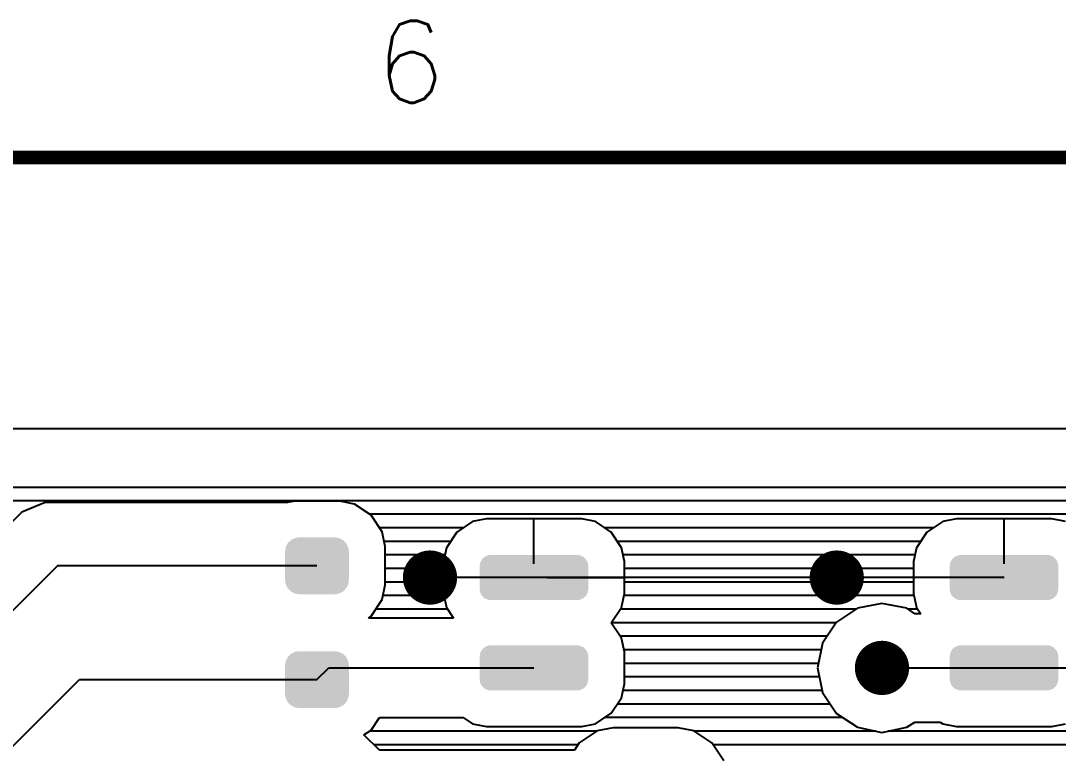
# Model space of a CAD drawing. Extents: x 295 to 953, y 10 to 290.
# Drawn here: x 745.88 to 783.78, y 263.19 to 290 of the extents above; entities that cross this region are included whole.
import ezdxf
from ezdxf.enums import TextEntityAlignment as Align

# ---------------------------------------------------------------- set-up
doc = ezdxf.new("R2010")
doc.units = 0
doc.header["$LTSCALE"] = 5
doc.header["$MEASUREMENT"] = 0
doc.layers.get('0').update_dxf_attribs({"linetype": 'CONTINUOUS', "lineweight": 25})
for name, color, linetype in [('DV-DPO-A6_BOT', 7, 'CONTINUOUS'), ('문자', 4, 'CONTINUOUS'), ('테두리', 3, 'CONTINUOUS')]:
    doc.layers.add(name, color=color, linetype=linetype)
doc.styles.get("Standard").update_dxf_attribs({"font": 'simplex.shx'})

# ---------------------------------------------------------------- blocks, each defined once
blk = doc.blocks.new('C')
at = {"layer": '테두리', "const_width": 0.5}
blk.add_lwpolyline([(15, 285), (15, 15), (405, 15), (405, 285), (15, 285)], dxfattribs=at)
at = {"layer": '문자'}
blk.add_text('6', height=3, dxfattribs=at).set_placement((283.125, 288.5), align=Align.MIDDLE)

msp = doc.modelspace()

# ---------------------------------------------------------------- linework, layer by layer
at = {"const_width": 0.991}
for points in [[(761.322, 269.648, -1), (760.331, 269.648, -1)], [(776.181, 269.648, -1), (775.19, 269.648, -1)], [(777.832, 266.346, -1), (776.841, 266.346, -1)]]:
    msp.add_lwpolyline(points, format="xyb", close=True, dxfattribs=at)
for points in [[(757.759, 270.909), (757.658, 271.013), (755.636, 270.909), (755.743, 271.013)], [(757.658, 271.013), (757.639, 271.024), (755.743, 271.013), (755.754, 271.024)], [(757.639, 271.024), (757.512, 271.09), (755.754, 271.024), (755.891, 271.09)], [(757.512, 271.09), (757.481, 271.096), (755.891, 271.09), (755.902, 271.096)], [(757.481, 271.096), (757.349, 271.118), (755.902, 271.096), (756.048, 271.118)], [(757.868, 269.556), (757.868, 270.599), (755.53, 269.556), (755.53, 270.599)], [(757.864, 270.599), (757.843, 270.746), (755.533, 270.599), (755.557, 270.746)], [(757.843, 270.746), (757.835, 270.762), (755.557, 270.746), (755.559, 270.762)], [(757.835, 270.762), (757.772, 270.894), (755.559, 270.762), (755.628, 270.894)], [(757.772, 270.894), (757.759, 270.909), (755.628, 270.894), (755.636, 270.909)], [(766.594, 270.172), (766.576, 270.209), (762.659, 270.172), (762.665, 270.209)], [(766.576, 270.209), (766.531, 270.305), (762.665, 270.209), (762.723, 270.305)], [(766.531, 270.305), (766.499, 270.335), (762.723, 270.305), (762.741, 270.335)], [(766.499, 270.335), (766.425, 270.407), (762.741, 270.335), (762.83, 270.407)], [(766.425, 270.407), (766.379, 270.427), (762.83, 270.407), (762.855, 270.427)], [(766.379, 270.427), (766.29, 270.466), (762.855, 270.427), (762.974, 270.466)], [(766.29, 270.466), (766.155, 270.473), (762.974, 270.466), (762.995, 270.473)], [(766.155, 270.473), (766.143, 270.474), (762.995, 270.473), (763.104, 270.474)], [(783.764, 270.172), (783.747, 270.209), (779.829, 270.172), (779.836, 270.209)], [(783.747, 270.209), (783.701, 270.305), (779.836, 270.209), (779.893, 270.305)], [(783.701, 270.305), (783.67, 270.335), (779.893, 270.305), (779.911, 270.335)], [(783.67, 270.335), (783.595, 270.407), (779.911, 270.335), (780.001, 270.407)], [(783.595, 270.407), (783.549, 270.427), (780.001, 270.407), (780.026, 270.427)], [(783.549, 270.427), (783.461, 270.466), (780.026, 270.427), (780.144, 270.466)], [(783.461, 270.466), (783.325, 270.473), (780.144, 270.466), (780.166, 270.473)], [(783.325, 270.473), (783.314, 270.474), (780.166, 270.473), (780.274, 270.474)], [(766.608, 270.064), (766.594, 270.172), (762.639, 270.064), (762.659, 270.172)], [(766.605, 270.013), (766.608, 270.064), (762.642, 270.013), (762.639, 270.064)], [(766.605, 270.012), (766.605, 270.013), (762.642, 270.012), (762.642, 270.013)], [(766.605, 269.284), (766.605, 270.012), (762.642, 269.284), (762.642, 270.012)], [(783.779, 270.064), (783.764, 270.172), (779.81, 270.064), (779.829, 270.172)], [(783.775, 270.013), (783.779, 270.064), (779.813, 270.013), (779.81, 270.064)], [(783.775, 270.012), (783.775, 270.013), (779.813, 270.012), (779.813, 270.013)], [(783.775, 269.284), (783.775, 270.012), (779.813, 269.284), (779.813, 270.012)], [(757.841, 269.41), (757.864, 269.556), (755.554, 269.41), (755.533, 269.556)], [(757.838, 269.393), (757.841, 269.41), (755.562, 269.393), (755.554, 269.41)], [(757.769, 269.261), (757.838, 269.393), (755.625, 269.261), (755.562, 269.393)], [(757.762, 269.247), (757.769, 269.261), (755.639, 269.247), (755.625, 269.261)], [(757.654, 269.142), (757.762, 269.247), (755.74, 269.142), (755.639, 269.247)], [(757.644, 269.132), (757.654, 269.142), (755.759, 269.132), (755.74, 269.142)], [(757.506, 269.065), (757.644, 269.132), (755.886, 269.065), (755.759, 269.132)], [(766.608, 269.232), (766.605, 269.283), (762.639, 269.232), (762.642, 269.283)], [(766.589, 269.124), (766.608, 269.232), (762.653, 269.124), (762.639, 269.232)], [(766.605, 269.283), (766.605, 269.284), (762.642, 269.283), (762.642, 269.284)], [(766.582, 269.088), (766.589, 269.124), (762.671, 269.088), (762.653, 269.124)], [(766.525, 268.992), (766.582, 269.088), (762.717, 268.992), (762.671, 269.088)], [(783.779, 269.232), (783.775, 269.283), (779.81, 269.232), (779.813, 269.283)], [(783.759, 269.124), (783.779, 269.232), (779.824, 269.124), (779.81, 269.232)], [(783.775, 269.283), (783.775, 269.284), (779.813, 269.283), (779.813, 269.284)], [(783.752, 269.088), (783.759, 269.124), (779.841, 269.088), (779.824, 269.124)], [(783.695, 268.992), (783.752, 269.088), (779.887, 268.992), (779.841, 269.088)], [(757.495, 269.059), (757.506, 269.065), (755.917, 269.059), (755.886, 269.065)], [(757.349, 269.037), (757.495, 269.059), (756.048, 269.037), (755.917, 269.059)], [(766.507, 268.961), (766.525, 268.992), (762.748, 268.961), (762.717, 268.992)], [(766.417, 268.889), (766.507, 268.961), (762.822, 268.889), (762.748, 268.961)], [(766.392, 268.869), (766.417, 268.889), (762.868, 268.869), (762.822, 268.889)], [(766.274, 268.831), (766.392, 268.869), (762.957, 268.831), (762.868, 268.869)], [(766.252, 268.823), (766.274, 268.831), (763.092, 268.823), (762.957, 268.831)], [(766.143, 268.823), (766.252, 268.823), (763.104, 268.823), (763.092, 268.823)], [(783.677, 268.961), (783.695, 268.992), (779.918, 268.961), (779.887, 268.992)], [(783.587, 268.889), (783.677, 268.961), (779.993, 268.889), (779.918, 268.961)], [(783.562, 268.869), (783.587, 268.889), (780.039, 268.869), (779.993, 268.889)], [(783.444, 268.831), (783.562, 268.869), (780.128, 268.831), (780.039, 268.869)], [(783.422, 268.823), (783.444, 268.831), (780.263, 268.823), (780.128, 268.831)], [(783.314, 268.823), (783.422, 268.823), (780.274, 268.823), (780.263, 268.823)], [(757.759, 266.748), (757.658, 266.853), (755.636, 266.748), (755.743, 266.853)], [(757.658, 266.853), (757.639, 266.863), (755.743, 266.853), (755.754, 266.863)], [(757.639, 266.863), (757.512, 266.93), (755.754, 266.863), (755.891, 266.93)], [(757.512, 266.93), (757.481, 266.935), (755.891, 266.93), (755.902, 266.935)], [(757.481, 266.935), (757.349, 266.957), (755.902, 266.935), (756.048, 266.957)], [(766.608, 266.762), (766.594, 266.87), (762.639, 266.762), (762.659, 266.87)], [(766.594, 266.87), (766.576, 266.907), (762.659, 266.87), (762.665, 266.907)], [(766.576, 266.907), (766.531, 267.003), (762.665, 266.907), (762.723, 267.003)], [(766.531, 267.003), (766.499, 267.033), (762.723, 267.003), (762.741, 267.033)], [(766.499, 267.033), (766.425, 267.105), (762.741, 267.033), (762.83, 267.105)], [(766.425, 267.105), (766.379, 267.125), (762.83, 267.105), (762.855, 267.125)], [(766.379, 267.125), (766.29, 267.164), (762.855, 267.125), (762.974, 267.164)], [(766.29, 267.164), (766.155, 267.171), (762.974, 267.164), (762.995, 267.171)], [(766.155, 267.171), (766.143, 267.172), (762.995, 267.171), (763.104, 267.172)], [(783.779, 266.762), (783.764, 266.87), (779.81, 266.762), (779.829, 266.87)], [(783.764, 266.87), (783.747, 266.907), (779.829, 266.87), (779.836, 266.907)], [(783.747, 266.907), (783.701, 267.003), (779.836, 266.907), (779.893, 267.003)], [(783.701, 267.003), (783.67, 267.033), (779.893, 267.003), (779.911, 267.033)], [(783.67, 267.033), (783.595, 267.105), (779.911, 267.033), (780.001, 267.105)], [(783.595, 267.105), (783.549, 267.125), (780.001, 267.105), (780.026, 267.125)], [(783.549, 267.125), (783.461, 267.164), (780.026, 267.125), (780.144, 267.164)], [(783.461, 267.164), (783.325, 267.171), (780.144, 267.164), (780.166, 267.171)], [(783.325, 267.171), (783.314, 267.172), (780.166, 267.171), (780.274, 267.172)], [(757.868, 265.395), (757.868, 266.439), (755.53, 265.395), (755.53, 266.439)], [(757.864, 266.439), (757.843, 266.585), (755.533, 266.439), (755.557, 266.585)], [(757.843, 266.585), (757.835, 266.602), (755.557, 266.585), (755.559, 266.602)], [(757.835, 266.602), (757.772, 266.734), (755.559, 266.602), (755.628, 266.734)], [(757.772, 266.734), (757.759, 266.748), (755.628, 266.734), (755.636, 266.748)], [(766.605, 266.711), (766.608, 266.762), (762.642, 266.711), (762.639, 266.762)], [(766.605, 266.71), (766.605, 266.711), (762.642, 266.71), (762.642, 266.711)], [(766.605, 265.982), (766.605, 266.71), (762.642, 265.982), (762.642, 266.71)], [(783.775, 266.711), (783.779, 266.762), (779.813, 266.711), (779.81, 266.762)], [(783.775, 266.71), (783.775, 266.711), (779.813, 266.71), (779.813, 266.711)], [(783.775, 265.982), (783.775, 266.71), (779.813, 265.982), (779.813, 266.71)], [(766.608, 265.93), (766.605, 265.981), (762.639, 265.93), (762.642, 265.981)], [(766.589, 265.822), (766.608, 265.93), (762.653, 265.822), (762.639, 265.93)], [(766.605, 265.981), (766.605, 265.982), (762.642, 265.981), (762.642, 265.982)], [(766.582, 265.786), (766.589, 265.822), (762.671, 265.786), (762.653, 265.822)], [(766.525, 265.69), (766.582, 265.786), (762.717, 265.69), (762.671, 265.786)], [(766.507, 265.659), (766.525, 265.69), (762.748, 265.659), (762.717, 265.69)], [(766.417, 265.587), (766.507, 265.659), (762.822, 265.587), (762.748, 265.659)], [(783.779, 265.93), (783.775, 265.981), (779.81, 265.93), (779.813, 265.981)], [(783.759, 265.822), (783.779, 265.93), (779.824, 265.822), (779.81, 265.93)], [(783.775, 265.981), (783.775, 265.982), (779.813, 265.981), (779.813, 265.982)], [(783.752, 265.786), (783.759, 265.822), (779.841, 265.786), (779.824, 265.822)], [(783.695, 265.69), (783.752, 265.786), (779.887, 265.69), (779.841, 265.786)], [(783.677, 265.659), (783.695, 265.69), (779.918, 265.659), (779.887, 265.69)], [(783.587, 265.587), (783.677, 265.659), (779.993, 265.587), (779.918, 265.659)], [(757.841, 265.249), (757.864, 265.395), (755.554, 265.249), (755.533, 265.395)], [(766.392, 265.567), (766.417, 265.587), (762.868, 265.567), (762.822, 265.587)], [(766.274, 265.529), (766.392, 265.567), (762.957, 265.529), (762.868, 265.567)], [(766.252, 265.521), (766.274, 265.529), (763.092, 265.521), (762.957, 265.529)], [(766.143, 265.521), (766.252, 265.521), (763.104, 265.521), (763.092, 265.521)], [(783.562, 265.567), (783.587, 265.587), (780.039, 265.567), (779.993, 265.587)], [(783.444, 265.529), (783.562, 265.567), (780.128, 265.529), (780.039, 265.567)], [(783.422, 265.521), (783.444, 265.529), (780.263, 265.521), (780.128, 265.529)], [(783.314, 265.521), (783.422, 265.521), (780.274, 265.521), (780.263, 265.521)], [(757.838, 265.232), (757.841, 265.249), (755.562, 265.232), (755.554, 265.249)], [(757.769, 265.1), (757.838, 265.232), (755.625, 265.1), (755.562, 265.232)], [(757.762, 265.086), (757.769, 265.1), (755.639, 265.086), (755.625, 265.1)], [(757.654, 264.981), (757.762, 265.086), (755.74, 264.981), (755.639, 265.086)], [(757.644, 264.971), (757.654, 264.981), (755.759, 264.971), (755.74, 264.981)], [(757.506, 264.904), (757.644, 264.971), (755.886, 264.904), (755.759, 264.971)], [(757.495, 264.899), (757.506, 264.904), (755.917, 264.899), (755.886, 264.904)], [(757.349, 264.877), (757.495, 264.899), (756.048, 264.877), (755.917, 264.899)]]:
    msp.add_solid(points)
at = {"layer": 'DV-DPO-A6_BOT'}
for p, q in [((529.277, 275.097), (843.878, 275.097)), ((648.558, 272.95), (792.757, 272.95)), ((791.535, 272.455), (547.352, 272.455)), ((746.766, 272.389), (745.914, 272.039)), ((755.622, 272.389), (746.766, 272.389)), ((755.873, 272.442), (755.622, 272.389)), ((757.531, 272.442), (755.873, 272.442)), ((758.072, 272.336), (757.531, 272.442)), ((758.68, 271.927), (758.072, 272.336)), ((745.914, 272.039), (740.532, 266.657)), ((785.321, 271.96), (758.627, 271.96)), ((759.083, 271.319), (758.68, 271.927)), ((762.887, 271.795), (762.385, 271.696)), ((766.367, 271.795), (762.887, 271.795)), ((764.624, 270.144), (764.624, 271.795)), ((766.869, 271.696), (766.367, 271.795)), ((780.057, 271.795), (779.555, 271.696)), ((783.537, 271.795), (780.057, 271.795)), ((781.794, 270.144), (781.794, 271.795)), ((784.039, 271.696), (783.537, 271.795)), ((762.041, 271.464), (758.984, 271.464)), ((762.385, 271.696), (761.81, 271.313)), ((767.444, 271.313), (766.869, 271.696)), ((779.212, 271.464), (767.212, 271.464)), ((779.555, 271.696), (778.981, 271.313)), ((759.195, 270.778), (759.083, 271.319)), ((761.579, 270.969), (759.156, 270.969)), ((761.81, 271.313), (761.427, 270.738)), ((767.827, 270.738), (767.444, 271.313)), ((778.75, 270.969), (767.675, 270.969)), ((778.981, 271.313), (778.598, 270.738)), ((759.195, 269.378), (759.195, 270.778)), ((761.427, 270.738), (761.322, 270.236)), ((767.926, 270.236), (767.827, 270.738)), ((778.598, 270.738), (778.492, 270.236)), ((761.374, 270.474), (759.195, 270.474)), ((761.322, 270.236), (761.322, 269.067)), ((778.545, 270.474), (767.879, 270.474)), ((767.926, 269.067), (767.926, 270.236)), ((778.492, 270.236), (778.492, 269.067)), ((747.222, 270.078), (741.84, 264.695)), ((756.699, 270.078), (747.222, 270.078)), ((761.322, 269.979), (759.195, 269.979)), ((778.492, 269.979), (767.926, 269.979)), ((761.322, 269.483), (759.195, 269.483)), ((764.624, 269.648), (760.826, 269.648)), ((764.128, 269.648), (761.322, 269.648)), ((775.685, 269.648), (764.624, 269.648)), ((765.119, 269.648), (767.926, 269.648)), ((778.492, 269.483), (767.926, 269.483)), ((781.794, 269.648), (775.685, 269.648)), ((781.299, 269.648), (778.492, 269.648)), ((759.083, 268.843), (759.195, 269.378)), ((758.68, 268.235), (759.083, 268.843)), ((761.341, 268.988), (759.116, 268.988)), ((761.322, 269.067), (761.427, 268.559)), ((767.827, 268.559), (767.926, 269.067)), ((778.512, 268.988), (767.912, 268.988)), ((777.336, 268.704), (776.438, 268.526)), ((778.241, 268.526), (777.336, 268.704)), ((778.492, 269.067), (778.598, 268.559)), ((761.467, 268.493), (758.852, 268.493)), ((761.427, 268.559), (761.691, 268.162)), ((767.45, 267.997), (767.827, 268.559)), ((776.392, 268.493), (767.787, 268.493)), ((776.438, 268.526), (775.672, 268.017)), ((778.532, 268.328), (778.241, 268.526)), ((778.637, 268.493), (778.287, 268.493)), ((778.75, 268.328), (778.532, 268.328)), ((778.598, 268.559), (778.75, 268.328)), ((758.581, 268.162), (758.68, 268.235)), ((761.691, 268.162), (758.581, 268.162)), ((775.666, 267.997), (767.45, 267.997)), ((767.827, 267.436), (767.45, 267.997)), ((775.672, 268.017), (775.164, 267.251)), ((775.329, 267.502), (767.787, 267.502)), ((767.926, 266.934), (767.827, 267.436)), ((775.164, 267.251), (774.985, 266.346)), ((775.117, 267.007), (767.912, 267.007)), ((767.926, 265.765), (767.926, 266.934)), ((775.018, 266.511), (767.926, 266.511)), ((756.699, 265.917), (757.128, 266.346)), ((757.128, 266.346), (764.624, 266.346)), ((762.973, 266.346), (764.624, 266.346)), ((762.973, 266.346), (763.303, 266.346)), ((763.303, 266.346), (764.624, 266.346)), ((774.985, 266.346), (775.164, 265.448)), ((777.336, 266.346), (781.794, 266.346)), ((781.794, 266.346), (786.82, 266.346)), ((744.316, 262.219), (748.021, 265.917)), ((748.021, 265.917), (756.699, 265.917)), ((767.827, 265.257), (767.926, 265.765)), ((775.051, 266.016), (767.926, 266.016)), ((775.15, 265.521), (767.879, 265.521)), ((775.164, 265.448), (775.672, 264.682)), ((767.444, 264.689), (767.827, 265.257)), ((775.441, 265.026), (767.675, 265.026)), ((758.68, 264.075), (758.984, 264.53)), ((758.984, 264.53), (762.041, 264.53)), ((762.041, 264.53), (762.385, 264.306)), ((766.869, 264.306), (767.444, 264.689)), ((775.897, 264.53), (767.212, 264.53)), ((775.672, 264.682), (776.438, 264.174)), ((762.385, 264.306), (762.887, 264.2)), ((762.887, 264.2), (766.367, 264.2)), ((766.367, 264.2), (766.869, 264.306)), ((767.516, 264.16), (766.935, 264.048)), ((769.887, 264.16), (767.516, 264.16)), ((770.462, 264.048), (769.887, 264.16)), ((776.438, 264.174), (777.336, 263.989)), ((777.336, 263.989), (778.241, 264.174)), ((778.241, 264.174), (778.532, 264.365)), ((778.532, 264.365), (779.456, 264.365)), ((779.456, 264.365), (779.555, 264.306)), ((779.555, 264.306), (780.057, 264.2)), ((780.057, 264.2), (783.537, 264.2)), ((783.537, 264.2), (784.039, 264.306)), ((758.416, 263.896), (758.68, 264.075)), ((758.984, 263.335), (758.416, 263.896)), ((766.922, 264.035), (758.627, 264.035)), ((766.935, 264.048), (766.281, 263.606)), ((771.122, 263.606), (770.462, 264.048)), ((777.112, 264.035), (770.475, 264.035)), ((785.321, 264.035), (777.567, 264.035)), ((766.235, 263.54), (758.772, 263.54)), ((766.281, 263.606), (766.103, 263.335)), ((771.558, 262.952), (771.122, 263.606)), ((791.535, 263.54), (771.162, 263.54)), ((766.103, 263.335), (758.984, 263.335))]:
    msp.add_line(p, q, dxfattribs=at)

# ---------------------------------------------------------------- block references
msp.add_blockref('C', (476.978, 0))

doc.saveas('drawing.dxf')
